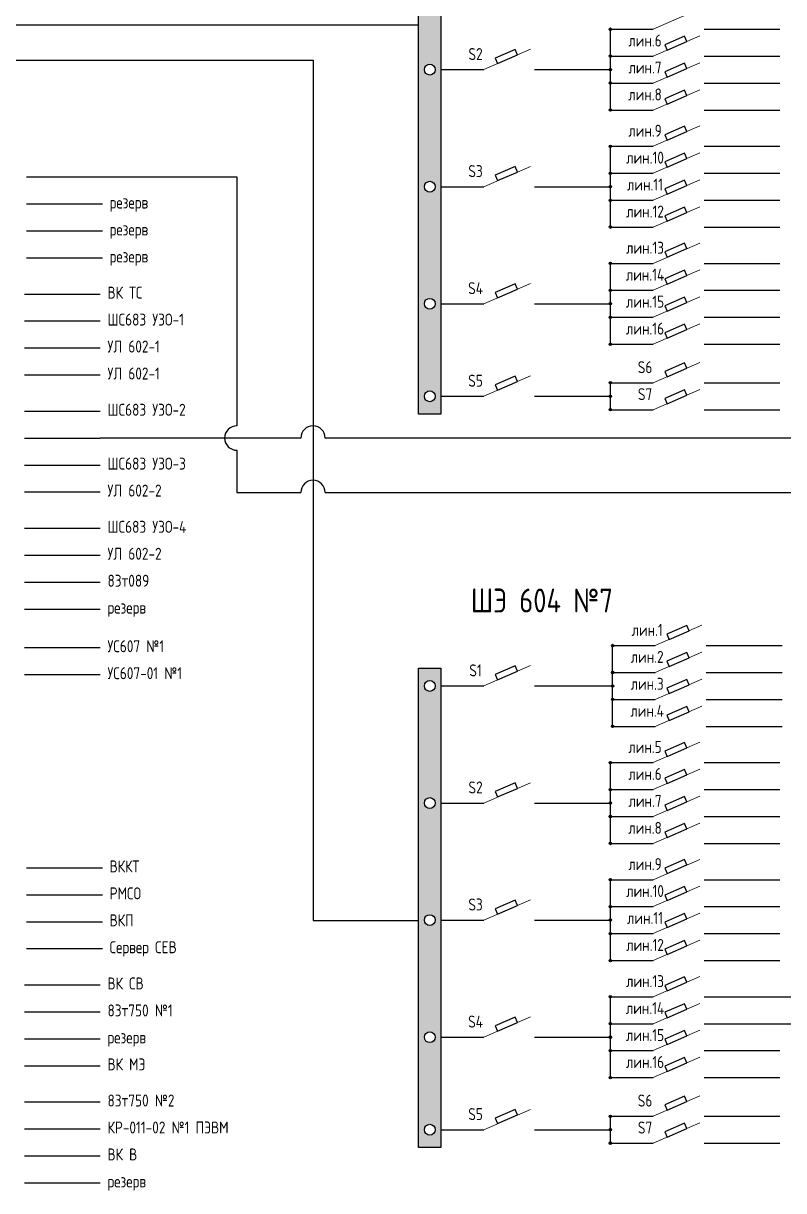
# Model space of a CAD drawing. Header units: millimetres. Extents: x 478 to 775, y 525 to 945.
# Drawn here: x 636.5 to 684.1, y 754.1 to 827.3 of the extents above; entities that cross this region are included whole.
import ezdxf

# ---------------------------------------------------------------- set-up
doc = ezdxf.new("R2010")
doc.units = ezdxf.units.MM
doc.header["$LTSCALE"] = 0.1

msp = doc.modelspace()

# ---------------------------------------------------------------- hatches: boundary and pattern name
h = msp.add_hatch(color=256)
h.paths.add_polyline_path([(661.219, 802.787), (662.615, 802.787), (662.615, 832.816), (661.219, 832.816)])
h.paths.add_polyline_path([(661.578, 817.032, -1), (662.256, 817.032, -1)], flags=16)
h.paths.add_polyline_path([(662.256, 809.699, -1), (661.578, 809.699, -1)], flags=16)
h.paths.add_polyline_path([(661.578, 824.365, -1), (662.256, 824.365, -1)], flags=16)
h.paths.add_polyline_path([(662.256, 803.905, -1), (661.578, 803.905, -1)], flags=16)
h.paths.add_polyline_path([(661.578, 831.698, -1), (662.256, 831.698, -1)], flags=16)
h = msp.add_hatch(color=256)
h.paths.add_polyline_path([(673.309, 826.897), (673.233, 826.897), (673.233, 826.822, 0.414214)], flags=17)
h.paths.add_polyline_path([(673.158, 826.897, 0.414214), (673.233, 826.822), (673.233, 826.897), (673.309, 826.897, 1)])
h = msp.add_hatch(color=256)
h.paths.add_polyline_path([(673.309, 825.209), (673.233, 825.209), (673.233, 825.134, 0.414214)], flags=17)
h.paths.add_polyline_path([(673.158, 825.209, 0.414214), (673.233, 825.134), (673.233, 825.209), (673.309, 825.209, 1)])
h = msp.add_hatch(color=256)
h.paths.add_polyline_path([(673.309, 824.365), (673.233, 824.365), (673.233, 824.289, 0.414214)], flags=17)
h.paths.add_polyline_path([(673.158, 824.365, 0.414214), (673.233, 824.289), (673.233, 824.365), (673.309, 824.365, 1)])
h = msp.add_hatch(color=256)
h.paths.add_polyline_path([(673.309, 823.521), (673.233, 823.521), (673.233, 823.445, 0.414214)], flags=17)
h.paths.add_polyline_path([(673.158, 823.521, 0.414214), (673.233, 823.445), (673.233, 823.521), (673.309, 823.521, 1)])
h = msp.add_hatch(color=256)
h.paths.add_polyline_path([(673.309, 821.832), (673.233, 821.832), (673.233, 821.757, 0.414214)], flags=17)
h.paths.add_polyline_path([(673.158, 821.832, 0.414214), (673.233, 821.757), (673.233, 821.832), (673.309, 821.832, 1)])
h = msp.add_hatch(color=256)
h.paths.add_polyline_path([(673.309, 819.564), (673.233, 819.564), (673.233, 819.489, 0.414214)], flags=17)
h.paths.add_polyline_path([(673.158, 819.564, 0.414214), (673.233, 819.489), (673.233, 819.564), (673.309, 819.564, 1)])
h = msp.add_hatch(color=256)
h.paths.add_polyline_path([(673.309, 817.876), (673.233, 817.876), (673.233, 817.8, 0.414214)], flags=17)
h.paths.add_polyline_path([(673.158, 817.876, 0.414214), (673.233, 817.8), (673.233, 817.876), (673.309, 817.876, 1)])
h = msp.add_hatch(color=256)
h.paths.add_polyline_path([(673.309, 817.032), (673.233, 817.032), (673.233, 816.956, 0.414214)], flags=17)
h.paths.add_polyline_path([(673.158, 817.032, 0.414214), (673.233, 816.956), (673.233, 817.032), (673.309, 817.032, 1)])
h = msp.add_hatch(color=256)
h.paths.add_polyline_path([(673.309, 816.187), (673.233, 816.187), (673.233, 816.112, 0.414214)], flags=17)
h.paths.add_polyline_path([(673.158, 816.187, 0.414214), (673.233, 816.112), (673.233, 816.187), (673.309, 816.187, 1)])
h = msp.add_hatch(color=256)
h.paths.add_polyline_path([(673.309, 814.499), (673.233, 814.499), (673.233, 814.424, 0.414214)], flags=17)
h.paths.add_polyline_path([(673.158, 814.499, 0.414214), (673.233, 814.424), (673.233, 814.499), (673.309, 814.499, 1)])
h = msp.add_hatch(color=256)
h.paths.add_polyline_path([(673.309, 812.231), (673.233, 812.231), (673.233, 812.156, 0.414214)], flags=17)
h.paths.add_polyline_path([(673.158, 812.231, 0.414214), (673.233, 812.156), (673.233, 812.231), (673.309, 812.231, 1)])
h = msp.add_hatch(color=256)
h.paths.add_polyline_path([(673.309, 810.543), (673.233, 810.543), (673.233, 810.467, 0.414214)], flags=17)
h.paths.add_polyline_path([(673.158, 810.543, 0.414214), (673.233, 810.467), (673.233, 810.543), (673.309, 810.543, 1)])
h = msp.add_hatch(color=256)
h.paths.add_polyline_path([(673.309, 809.699), (673.233, 809.699), (673.233, 809.623, 0.414214)], flags=17)
h.paths.add_polyline_path([(673.158, 809.699, 0.414214), (673.233, 809.623), (673.233, 809.699), (673.309, 809.699, 1)])
h = msp.add_hatch(color=256)
h.paths.add_polyline_path([(673.309, 808.854), (673.233, 808.854), (673.233, 808.779, 0.414214)], flags=17)
h.paths.add_polyline_path([(673.158, 808.854, 0.414214), (673.233, 808.779), (673.233, 808.854), (673.309, 808.854, 1)])
h = msp.add_hatch(color=256)
h.paths.add_polyline_path([(673.309, 807.166), (673.233, 807.166), (673.233, 807.091, 0.414214)], flags=17)
h.paths.add_polyline_path([(673.158, 807.166, 0.414214), (673.233, 807.091), (673.233, 807.166), (673.309, 807.166, 1)])
h = msp.add_hatch(color=256)
h.paths.add_polyline_path([(673.309, 804.749), (673.233, 804.749), (673.233, 804.674, 0.414214)], flags=17)
h.paths.add_polyline_path([(673.158, 804.749, 0.414214), (673.233, 804.674), (673.233, 804.749), (673.309, 804.749, 1)])
h = msp.add_hatch(color=256)
h.paths.add_polyline_path([(673.309, 803.905), (673.233, 803.905), (673.233, 803.829, 0.414214)], flags=17)
h.paths.add_polyline_path([(673.158, 803.905, 0.414214), (673.233, 803.829), (673.233, 803.905), (673.309, 803.905, 1)])
h = msp.add_hatch(color=256)
h.paths.add_polyline_path([(673.309, 803.061), (673.233, 803.061), (673.233, 802.985, 0.414214)], flags=17)
h.paths.add_polyline_path([(673.158, 803.061, 0.414214), (673.233, 802.985), (673.233, 803.061), (673.309, 803.061, 1)])
h = msp.add_hatch(color=256)
h.paths.add_polyline_path([(673.442, 788.293), (673.366, 788.293), (673.366, 788.217, 0.414214)], flags=17)
h.paths.add_polyline_path([(673.291, 788.293, 0.414214), (673.366, 788.217), (673.366, 788.293), (673.442, 788.293, 1)])
h = msp.add_hatch(color=256)
h.paths.add_polyline_path([(661.219, 756.849), (662.615, 756.849), (662.615, 786.878), (661.219, 786.878)])
h.paths.add_polyline_path([(661.578, 771.094, -1), (662.256, 771.094, -1)], flags=16)
h.paths.add_polyline_path([(662.256, 763.761, -1), (661.578, 763.761, -1)], flags=16)
h.paths.add_polyline_path([(661.578, 778.427, -1), (662.256, 778.427, -1)], flags=16)
h.paths.add_polyline_path([(662.256, 757.967, -1), (661.578, 757.967, -1)], flags=16)
h.paths.add_polyline_path([(661.578, 785.76, -1), (662.256, 785.76, -1)], flags=16)
h = msp.add_hatch(color=256)
h.paths.add_polyline_path([(673.442, 786.604), (673.366, 786.604), (673.366, 786.529, 0.414214)], flags=17)
h.paths.add_polyline_path([(673.291, 786.604, 0.414214), (673.366, 786.529), (673.366, 786.604), (673.442, 786.604, 1)])
h = msp.add_hatch(color=256)
h.paths.add_polyline_path([(673.442, 785.76), (673.366, 785.76), (673.366, 785.685, 0.414214)], flags=17)
h.paths.add_polyline_path([(673.291, 785.76, 0.414214), (673.366, 785.685), (673.366, 785.76), (673.442, 785.76, 1)])
h = msp.add_hatch(color=256)
h.paths.add_polyline_path([(673.442, 784.916), (673.366, 784.916), (673.366, 784.84, 0.414214)], flags=17)
h.paths.add_polyline_path([(673.291, 784.916, 0.414214), (673.366, 784.84), (673.366, 784.916), (673.442, 784.916, 1)])
h = msp.add_hatch(color=256)
h.paths.add_polyline_path([(673.442, 783.227), (673.366, 783.227), (673.366, 783.152, 0.414214)], flags=17)
h.paths.add_polyline_path([(673.291, 783.227, 0.414214), (673.366, 783.152), (673.366, 783.227), (673.442, 783.227, 1)])
h = msp.add_hatch(color=256)
h.paths.add_polyline_path([(673.309, 780.96), (673.233, 780.96), (673.233, 780.884, 0.414214)], flags=17)
h.paths.add_polyline_path([(673.158, 780.96, 0.414214), (673.233, 780.884), (673.233, 780.96), (673.309, 780.96, 1)])
h = msp.add_hatch(color=256)
h.paths.add_polyline_path([(673.309, 779.271), (673.233, 779.271), (673.233, 779.196, 0.414214)], flags=17)
h.paths.add_polyline_path([(673.158, 779.271, 0.414214), (673.233, 779.196), (673.233, 779.271), (673.309, 779.271, 1)])
h = msp.add_hatch(color=256)
h.paths.add_polyline_path([(673.309, 778.427), (673.233, 778.427), (673.233, 778.352, 0.414214)], flags=17)
h.paths.add_polyline_path([(673.158, 778.427, 0.414214), (673.233, 778.352), (673.233, 778.427), (673.309, 778.427, 1)])
h = msp.add_hatch(color=256)
h.paths.add_polyline_path([(673.309, 777.583), (673.233, 777.583), (673.233, 777.507, 0.414214)], flags=17)
h.paths.add_polyline_path([(673.158, 777.583, 0.414214), (673.233, 777.507), (673.233, 777.583), (673.309, 777.583, 1)])
h = msp.add_hatch(color=256)
h.paths.add_polyline_path([(673.309, 775.894), (673.233, 775.894), (673.233, 775.819, 0.414214)], flags=17)
h.paths.add_polyline_path([(673.158, 775.894, 0.414214), (673.233, 775.819), (673.233, 775.894), (673.309, 775.894, 1)])
h = msp.add_hatch(color=256)
h.paths.add_polyline_path([(673.309, 773.626), (673.233, 773.626), (673.233, 773.551, 0.414214)], flags=17)
h.paths.add_polyline_path([(673.158, 773.626, 0.414214), (673.233, 773.551), (673.233, 773.626), (673.309, 773.626, 1)])
h = msp.add_hatch(color=256)
h.paths.add_polyline_path([(673.309, 771.938), (673.233, 771.938), (673.233, 771.863, 0.414214)], flags=17)
h.paths.add_polyline_path([(673.158, 771.938, 0.414214), (673.233, 771.863), (673.233, 771.938), (673.309, 771.938, 1)])
h = msp.add_hatch(color=256)
h.paths.add_polyline_path([(673.309, 771.094), (673.233, 771.094), (673.233, 771.018, 0.414214)], flags=17)
h.paths.add_polyline_path([(673.158, 771.094, 0.414214), (673.233, 771.018), (673.233, 771.094), (673.309, 771.094, 1)])
h = msp.add_hatch(color=256)
h.paths.add_polyline_path([(673.309, 770.25), (673.233, 770.25), (673.233, 770.174, 0.414214)], flags=17)
h.paths.add_polyline_path([(673.158, 770.25, 0.414214), (673.233, 770.174), (673.233, 770.25), (673.309, 770.25, 1)])
h = msp.add_hatch(color=256)
h.paths.add_polyline_path([(673.309, 768.561), (673.233, 768.561), (673.233, 768.486, 0.414214)], flags=17)
h.paths.add_polyline_path([(673.158, 768.561, 0.414214), (673.233, 768.486), (673.233, 768.561), (673.309, 768.561, 1)])
h = msp.add_hatch(color=256)
h.paths.add_polyline_path([(673.309, 766.293), (673.233, 766.293), (673.233, 766.218, 0.414214)], flags=17)
h.paths.add_polyline_path([(673.158, 766.293, 0.414214), (673.233, 766.218), (673.233, 766.293), (673.309, 766.293, 1)])
h = msp.add_hatch(color=256)
h.paths.add_polyline_path([(673.309, 764.605), (673.233, 764.605), (673.233, 764.53, 0.414214)], flags=17)
h.paths.add_polyline_path([(673.158, 764.605, 0.414214), (673.233, 764.53), (673.233, 764.605), (673.309, 764.605, 1)])
h = msp.add_hatch(color=256)
h.paths.add_polyline_path([(673.309, 763.761), (673.233, 763.761), (673.233, 763.685, 0.414214)], flags=17)
h.paths.add_polyline_path([(673.158, 763.761, 0.414214), (673.233, 763.685), (673.233, 763.761), (673.309, 763.761, 1)])
h = msp.add_hatch(color=256)
h.paths.add_polyline_path([(673.309, 762.917), (673.233, 762.917), (673.233, 762.841, 0.414214)], flags=17)
h.paths.add_polyline_path([(673.158, 762.917, 0.414214), (673.233, 762.841), (673.233, 762.917), (673.309, 762.917, 1)])
h = msp.add_hatch(color=256)
h.paths.add_polyline_path([(673.309, 761.228), (673.233, 761.228), (673.233, 761.153, 0.414214)], flags=17)
h.paths.add_polyline_path([(673.158, 761.228, 0.414214), (673.233, 761.153), (673.233, 761.228), (673.309, 761.228, 1)])
h = msp.add_hatch(color=256)
h.paths.add_polyline_path([(673.309, 758.811), (673.233, 758.811), (673.233, 758.736, 0.414214)], flags=17)
h.paths.add_polyline_path([(673.158, 758.811, 0.414214), (673.233, 758.736), (673.233, 758.811), (673.309, 758.811, 1)])
h = msp.add_hatch(color=256)
h.paths.add_polyline_path([(673.309, 757.967), (673.233, 757.967), (673.233, 757.892, 0.414214)], flags=17)
h.paths.add_polyline_path([(673.158, 757.967, 0.414214), (673.233, 757.892), (673.233, 757.967), (673.309, 757.967, 1)])
h = msp.add_hatch(color=256)
h.paths.add_polyline_path([(673.309, 757.123), (673.233, 757.123), (673.233, 757.047, 0.414214)], flags=17)
h.paths.add_polyline_path([(673.158, 757.123, 0.414214), (673.233, 757.047), (673.233, 757.123), (673.309, 757.123, 1)])

# ---------------------------------------------------------------- linework, layer by layer
at = {"lineweight": 15}
for p, q in [((675.91, 826.897), (678.834, 828.171)), ((675.91, 825.209), (678.834, 826.483)), ((665.292, 824.365), (668.216, 825.639)), ((675.91, 823.521), (678.834, 824.794)), ((675.91, 821.832), (678.834, 823.106)), ((675.91, 819.564), (678.834, 820.838)), ((675.91, 817.876), (678.834, 819.15)), ((665.292, 817.032), (668.216, 818.305)), ((675.91, 816.187), (678.834, 817.461)), ((675.91, 814.499), (678.834, 815.773)), ((675.91, 812.231), (678.834, 813.505)), ((675.91, 810.543), (678.834, 811.817)), ((665.292, 809.699), (668.216, 810.972)), ((675.91, 808.854), (678.834, 810.128)), ((675.91, 807.166), (678.834, 808.44)), ((675.91, 804.749), (678.834, 806.023)), ((665.292, 803.905), (668.216, 805.179)), ((675.91, 803.061), (678.834, 804.334)), ((676.043, 788.293), (678.967, 789.566)), ((676.043, 786.604), (678.967, 787.878)), ((665.292, 785.76), (668.216, 787.034)), ((676.043, 784.916), (678.967, 786.19)), ((676.043, 783.227), (678.967, 784.501)), ((675.91, 780.96), (678.834, 782.233)), ((675.91, 779.271), (678.834, 780.545)), ((665.292, 778.427), (668.216, 779.701)), ((675.91, 777.583), (678.834, 778.856)), ((675.91, 775.894), (678.834, 777.168)), ((675.91, 773.626), (678.834, 774.9)), ((675.91, 771.938), (678.834, 773.212)), ((665.292, 771.094), (668.216, 772.368)), ((675.91, 770.25), (678.834, 771.523)), ((675.91, 768.561), (678.834, 769.835)), ((675.91, 766.293), (678.834, 767.567)), ((675.91, 764.605), (678.834, 765.879)), ((665.292, 763.761), (668.216, 765.035)), ((675.91, 762.917), (678.834, 764.19)), ((675.91, 761.228), (678.834, 762.502)), ((675.91, 758.811), (678.834, 760.085)), ((665.292, 757.967), (668.216, 759.241)), ((675.91, 757.123), (678.834, 758.396))]:
    msp.add_line(p, q, dxfattribs=at)
for p, q in [((596.436, 827.178), (661.219, 827.178)), ((673.233, 826.897), (675.91, 826.897)), ((673.233, 821.832), (673.233, 826.897)), ((679.099, 826.897), (683.852, 826.897)), ((596.436, 824.959), (654.601, 824.959)), ((654.601, 824.959), (654.601, 771.073)), ((673.233, 825.209), (675.91, 825.209)), ((679.099, 825.209), (683.852, 825.209)), ((662.615, 824.365), (665.292, 824.365)), ((668.481, 824.365), (673.233, 824.365)), ((673.233, 823.521), (675.91, 823.521)), ((679.099, 823.521), (683.852, 823.521)), ((673.233, 821.832), (675.91, 821.832)), ((679.099, 821.832), (683.852, 821.832)), ((673.233, 819.564), (675.91, 819.564)), ((673.233, 814.499), (673.233, 819.564)), ((679.099, 819.564), (683.852, 819.564)), ((636.654, 817.642), (641.406, 817.642)), ((641.406, 817.642), (649.83, 817.642)), ((649.83, 817.642), (649.83, 802.054)), ((673.233, 817.876), (675.91, 817.876)), ((679.099, 817.876), (683.852, 817.876)), ((662.615, 817.032), (665.292, 817.032)), ((668.481, 817.032), (673.233, 817.032)), ((673.233, 816.187), (675.91, 816.187)), ((679.099, 816.187), (683.852, 816.187)), ((636.654, 815.954), (641.406, 815.954)), ((636.654, 814.266), (641.406, 814.266)), ((673.233, 814.499), (675.91, 814.499)), ((679.099, 814.499), (683.852, 814.499)), ((636.654, 812.577), (641.406, 812.577)), ((673.233, 812.231), (675.91, 812.231)), ((673.233, 807.166), (673.233, 812.231)), ((679.099, 812.231), (683.852, 812.231)), ((636.52, 810.309), (641.273, 810.309)), ((673.233, 810.543), (675.91, 810.543)), ((679.099, 810.543), (683.852, 810.543)), ((662.615, 809.699), (665.292, 809.699)), ((668.481, 809.699), (673.233, 809.699)), ((673.233, 808.854), (675.91, 808.854)), ((679.099, 808.854), (683.852, 808.854)), ((636.52, 808.621), (641.273, 808.621)), ((636.52, 806.933), (641.273, 806.933)), ((673.233, 807.166), (675.91, 807.166)), ((679.099, 807.166), (683.852, 807.166)), ((636.52, 805.244), (641.273, 805.244)), ((673.233, 804.749), (675.91, 804.749)), ((673.233, 803.061), (673.233, 804.749)), ((679.099, 804.749), (683.852, 804.749)), ((662.615, 803.905), (665.292, 803.905)), ((668.481, 803.905), (673.233, 803.905)), ((636.52, 802.976), (641.273, 802.976)), ((673.233, 803.061), (675.91, 803.061)), ((679.099, 803.061), (683.852, 803.061)), ((636.52, 801.288), (641.273, 801.288)), ((653.835, 801.288), (641.273, 801.288)), ((701.25, 801.288), (655.367, 801.288)), ((649.83, 800.522), (649.83, 797.875)), ((636.52, 799.599), (641.273, 799.599)), ((636.52, 797.911), (641.273, 797.911)), ((649.83, 797.875), (653.835, 797.875)), ((655.367, 797.875), (697.567, 797.875)), ((636.52, 795.643), (641.273, 795.643)), ((636.52, 793.955), (641.273, 793.955)), ((636.52, 792.266), (641.273, 792.266)), ((636.52, 790.578), (641.273, 790.578)), ((673.366, 788.293), (676.043, 788.293)), ((673.366, 783.227), (673.366, 788.293)), ((679.232, 788.293), (683.985, 788.293)), ((636.52, 788.161), (641.273, 788.161)), ((636.52, 786.473), (641.273, 786.473)), ((673.366, 786.604), (676.043, 786.604)), ((679.232, 786.604), (683.985, 786.604)), ((662.615, 785.76), (665.292, 785.76)), ((668.481, 785.76), (673.366, 785.76)), ((673.366, 784.916), (676.043, 784.916)), ((679.232, 784.916), (683.985, 784.916)), ((673.366, 783.227), (676.043, 783.227)), ((679.232, 783.227), (683.985, 783.227)), ((673.233, 780.96), (675.91, 780.96)), ((673.233, 775.894), (673.233, 780.96)), ((679.099, 780.96), (683.852, 780.96)), ((673.233, 779.271), (675.91, 779.271)), ((679.099, 779.271), (683.852, 779.271)), ((662.615, 778.427), (665.292, 778.427)), ((668.481, 778.427), (673.233, 778.427)), ((673.233, 777.583), (675.91, 777.583)), ((679.099, 777.583), (683.852, 777.583)), ((673.233, 775.894), (675.91, 775.894)), ((679.099, 775.894), (683.852, 775.894)), ((636.654, 774.372), (641.406, 774.372)), ((673.233, 773.626), (675.91, 773.626)), ((673.233, 768.561), (673.233, 773.626)), ((679.099, 773.626), (683.852, 773.626)), ((636.654, 772.684), (641.406, 772.684)), ((673.233, 771.938), (675.91, 771.938)), ((679.099, 771.938), (683.852, 771.938)), ((636.654, 770.995), (641.406, 770.995)), ((654.601, 771.073), (661.219, 771.073)), ((662.615, 771.094), (665.292, 771.094)), ((668.481, 771.094), (673.233, 771.094)), ((673.233, 770.25), (675.91, 770.25)), ((679.099, 770.25), (683.852, 770.25)), ((636.654, 769.307), (641.406, 769.307)), ((673.233, 768.561), (675.91, 768.561)), ((679.099, 768.561), (683.852, 768.561)), ((636.52, 767.039), (641.273, 767.039)), ((673.233, 766.293), (675.91, 766.293)), ((673.233, 761.228), (673.233, 766.293)), ((679.099, 766.293), (683.852, 766.293)), ((683.852, 766.293), (698.333, 766.293)), ((636.52, 765.35), (641.273, 765.35)), ((673.233, 764.605), (675.91, 764.605)), ((679.099, 764.605), (683.852, 764.605)), ((683.852, 764.605), (692.492, 764.605)), ((636.52, 763.662), (641.273, 763.662)), ((662.615, 763.761), (665.292, 763.761)), ((668.481, 763.761), (673.233, 763.761)), ((673.233, 762.917), (675.91, 762.917)), ((679.099, 762.917), (683.852, 762.917)), ((636.52, 761.974), (641.273, 761.974)), ((673.233, 761.228), (675.91, 761.228)), ((679.099, 761.228), (683.852, 761.228)), ((636.52, 759.706), (641.273, 759.706)), ((673.233, 758.811), (675.91, 758.811)), ((673.233, 757.123), (673.233, 758.811)), ((679.099, 758.811), (683.852, 758.811)), ((636.52, 758.017), (641.273, 758.017)), ((662.615, 757.967), (665.292, 757.967)), ((668.481, 757.967), (673.233, 757.967)), ((673.233, 757.123), (675.91, 757.123)), ((679.099, 757.123), (683.852, 757.123)), ((636.52, 756.329), (641.273, 756.329)), ((636.52, 754.641), (641.273, 754.641))]:
    msp.add_line(p, q)
for points in [[(661.219, 832.816), (662.615, 832.816), (662.615, 802.787), (661.219, 802.787)], [(676.778, 825.587), (678.022, 826.129), (677.876, 826.464), (676.633, 825.922)], [(666.16, 824.743), (667.404, 825.285), (667.258, 825.62), (666.014, 825.078)], [(676.778, 823.899), (678.022, 824.441), (677.876, 824.776), (676.633, 824.234)], [(676.778, 822.21), (678.022, 822.752), (677.876, 823.087), (676.633, 822.545)], [(676.778, 819.943), (678.022, 820.484), (677.876, 820.819), (676.633, 820.277)], [(676.778, 818.254), (678.022, 818.796), (677.876, 819.131), (676.633, 818.589)], [(666.16, 817.41), (667.404, 817.952), (667.258, 818.287), (666.014, 817.745)], [(676.778, 816.566), (678.022, 817.108), (677.876, 817.443), (676.633, 816.901)], [(676.778, 814.877), (678.022, 815.419), (677.876, 815.754), (676.633, 815.212)], [(676.778, 812.609), (678.022, 813.151), (677.876, 813.486), (676.633, 812.944)], [(676.778, 810.921), (678.022, 811.463), (677.876, 811.798), (676.633, 811.256)], [(666.16, 810.077), (667.404, 810.619), (667.258, 810.954), (666.014, 810.412)], [(676.778, 809.233), (678.022, 809.775), (677.876, 810.109), (676.633, 809.568)], [(676.778, 807.544), (678.022, 808.086), (677.876, 808.421), (676.633, 807.879)], [(676.778, 805.127), (678.022, 805.669), (677.876, 806.004), (676.633, 805.462)], [(666.16, 804.283), (667.404, 804.825), (667.258, 805.16), (666.014, 804.618)], [(676.778, 803.439), (678.022, 803.981), (677.876, 804.316), (676.633, 803.774)], [(676.912, 788.671), (678.155, 789.213), (678.01, 789.548), (676.766, 789.006)], [(676.912, 786.982), (678.155, 787.524), (678.01, 787.859), (676.766, 787.317)], [(661.219, 786.878), (662.615, 786.878), (662.615, 756.849), (661.219, 756.849)], [(666.16, 786.138), (667.404, 786.68), (667.258, 787.015), (666.014, 786.473)], [(676.912, 785.294), (678.155, 785.836), (678.01, 786.171), (676.766, 785.629)], [(676.912, 783.606), (678.155, 784.148), (678.01, 784.482), (676.766, 783.941)], [(676.778, 781.338), (678.022, 781.88), (677.876, 782.215), (676.633, 781.673)], [(676.778, 779.649), (678.022, 780.191), (677.876, 780.526), (676.633, 779.984)], [(666.16, 778.805), (667.404, 779.347), (667.258, 779.682), (666.014, 779.14)], [(676.778, 777.961), (678.022, 778.503), (677.876, 778.838), (676.633, 778.296)], [(676.778, 776.273), (678.022, 776.814), (677.876, 777.149), (676.633, 776.607)], [(676.778, 774.005), (678.022, 774.547), (677.876, 774.882), (676.633, 774.34)], [(676.778, 772.316), (678.022, 772.858), (677.876, 773.193), (676.633, 772.651)], [(666.16, 771.472), (667.404, 772.014), (667.258, 772.349), (666.014, 771.807)], [(676.778, 770.628), (678.022, 771.17), (677.876, 771.505), (676.633, 770.963)], [(676.778, 768.939), (678.022, 769.481), (677.876, 769.816), (676.633, 769.274)], [(676.778, 766.672), (678.022, 767.214), (677.876, 767.548), (676.633, 767.007)], [(676.778, 764.983), (678.022, 765.525), (677.876, 765.86), (676.633, 765.318)], [(666.16, 764.139), (667.404, 764.681), (667.258, 765.016), (666.014, 764.474)], [(676.778, 763.295), (678.022, 763.837), (677.876, 764.172), (676.633, 763.63)], [(676.778, 761.606), (678.022, 762.148), (677.876, 762.483), (676.633, 761.941)], [(676.778, 759.189), (678.022, 759.731), (677.876, 760.066), (676.633, 759.524)], [(666.16, 758.345), (667.404, 758.887), (667.258, 759.222), (666.014, 758.68)], [(676.778, 757.501), (678.022, 758.043), (677.876, 758.378), (676.633, 757.836)]]:
    msp.add_lwpolyline(points, close=True)
for centre, radius in [((673.233, 826.897), 0.0754), ((673.233, 825.209), 0.0754), ((661.917, 824.365), 0.339), ((673.233, 824.365), 0.0754), ((673.233, 823.521), 0.0754), ((673.233, 821.832), 0.0754), ((673.233, 819.564), 0.0754), ((673.233, 817.876), 0.0754), ((661.917, 817.032), 0.339), ((673.233, 817.032), 0.0754), ((673.233, 816.187), 0.0754), ((673.233, 814.499), 0.0754), ((673.233, 812.231), 0.0754), ((673.233, 810.543), 0.0754), ((661.917, 809.699), 0.339), ((673.233, 809.699), 0.0754), ((673.233, 808.854), 0.0754), ((673.233, 807.166), 0.0754), ((673.233, 804.749), 0.0754), ((661.917, 803.905), 0.339), ((673.233, 803.905), 0.0754), ((673.233, 803.061), 0.0754), ((673.366, 788.293), 0.0754), ((661.917, 785.76), 0.339), ((673.366, 786.604), 0.0754), ((673.366, 785.76), 0.0754), ((673.366, 784.916), 0.0754), ((673.366, 783.227), 0.0754), ((673.233, 780.96), 0.0754), ((661.917, 778.427), 0.339), ((673.233, 779.271), 0.0754), ((673.233, 778.427), 0.0754), ((673.233, 777.583), 0.0754), ((673.233, 775.894), 0.0754), ((673.233, 773.626), 0.0754), ((661.917, 771.094), 0.339), ((673.233, 771.938), 0.0754), ((673.233, 771.094), 0.0754), ((673.233, 770.25), 0.0754), ((673.233, 768.561), 0.0754), ((673.233, 766.293), 0.0754), ((661.917, 763.761), 0.339), ((673.233, 764.605), 0.0754), ((673.233, 763.761), 0.0754), ((673.233, 762.917), 0.0754), ((673.233, 761.228), 0.0754), ((661.917, 757.967), 0.339), ((673.233, 758.811), 0.0754), ((673.233, 757.967), 0.0754), ((673.233, 757.123), 0.0754)]:
    msp.add_circle(centre, radius)
for centre, start, end in [((649.83, 801.288), 90, 270), ((654.601, 801.288), 0, 180), ((654.601, 797.875), 0, 180)]:
    msp.add_arc(centre, 0.766, start, end)

# ---------------------------------------------------------------- texts
for s, insert, char_height, width, attachment_point in [('{\\fGOST|b0|i0|c204|p34;лин.6}', (675.401, 826.185), 0.75, 12.21677, 5), ('{\\fGOST|b0|i0|c204|p34;S2}', (664.783, 825.341), 0.75, 12.21677, 5), ('{\\fGOST|b0|i0|c204|p34;лин.7}', (675.401, 824.497), 0.75, 12.21677, 5), ('{\\fGOST|b0|i0|c204|p34;лин.8}', (675.401, 822.809), 0.75, 12.21677, 5), ('{\\fGOST|b0|i0|c204|p34;лин.9}', (675.401, 820.541), 0.75, 12.21677, 5), ('{\\fGOST|b0|i0|c204|p34;лин.10}', (675.401, 818.852), 0.75, 12.21677, 5), ('{\\fGOST|b0|i0|c204|p34;S3}', (664.783, 818.008), 0.75, 12.21677, 5), ('{\\fGOST|b0|i0|c204|p34;лин.11}', (675.401, 817.164), 0.75, 12.21677, 5), ('{\\fGOST|b0|i0|c204|p34;резерв}', (641.859, 816.415), 0.75, 12.21677, 1), ('{\\fGOST|b0|i0|c204|p34;лин.12}', (675.401, 815.476), 0.75, 12.21677, 5), ('{\\fGOST|b0|i0|c204|p34;резерв}', (641.859, 814.727), 0.75, 12.21677, 1), ('{\\fGOST|b0|i0|c204|p34;лин.13}', (675.401, 813.208), 0.75, 12.21677, 5), ('{\\fGOST|b0|i0|c204|p34;резерв}', (641.859, 813.038), 0.75, 12.21677, 1), ('{\\fGOST|b0|i0|c204|p34;лин.14}', (675.401, 811.519), 0.75, 12.21677, 5), ('{\\fGOST|b0|i0|c204|p34;S4}', (664.783, 810.675), 0.75, 12.21677, 5), ('{\\fGOST|b0|i0|c204|p34;ВК ТС}', (641.725, 810.77), 0.75, 12.21677, 1), ('{\\fGOST|b0|i0|c204|p34;лин.15}', (675.401, 809.831), 0.75, 12.21677, 5), ('{\\fGOST|b0|i0|c204|p34;ШС683 УЗО-1}', (641.725, 809.082), 0.75, 12.21677, 1), ('{\\fGOST|b0|i0|c204|p34;лин.16}', (675.401, 808.142), 0.75, 12.21677, 5), ('{\\fGOST|b0|i0|c204|p34;УЛ 602-1}', (641.725, 807.394), 0.75, 12.21677, 1), ('{\\fGOST|b0|i0|c0|p34;S6}', (675.401, 805.725), 0.75, 12.21677, 5), ('{\\fGOST|b0|i0|c204|p34;УЛ 602-1}', (641.725, 805.705), 0.75, 12.21677, 1), ('{\\fGOST|b0|i0|c204|p34;S5}', (664.783, 804.881), 0.75, 12.21677, 5), ('{\\fGOST|b0|i0|c0|p34;S7}', (675.401, 804.037), 0.75, 12.21677, 5), ('{\\fGOST|b0|i0|c204|p34;ШС683 УЗО-2}', (641.725, 803.437), 0.75, 12.21677, 1), ('{\\fGOST|b0|i0|c204|p34;ШС683 УЗО-3}', (641.725, 800.06), 0.75, 12.21677, 1), ('{\\fGOST|b0|i0|c204|p34;УЛ 602-2}', (641.725, 798.372), 0.75, 12.21677, 1), ('{\\fGOST|b0|i0|c204|p34;ШС683 УЗО-4}', (641.725, 796.104), 0.75, 12.21677, 1), ('{\\fGOST|b0|i0|c204|p34;УЛ 602-2}', (641.725, 794.416), 0.75, 12.21677, 1), ('{\\fGOST|b0|i0|c204|p34;83т089}', (641.725, 792.727), 0.75, 12.21677, 1), ('{\\fGOST|b0|i0|c204|p34;ШЭ 604 №7}', (668.938, 791.112), 1.5, 14.52796, 5), ('{\\fGOST|b0|i0|c204|p34;резерв}', (641.725, 791.039), 0.75, 12.21677, 1), ('{\\fGOST|b0|i0|c204|p34;лин.1}', (675.534, 789.269), 0.75, 12.21677, 5), ('{\\fGOST|b0|i0|c204|p34;УС607 №1}', (641.725, 788.622), 0.75, 12.21677, 1), ('{\\fGOST|b0|i0|c204|p34;лин.2}', (675.534, 787.581), 0.75, 12.21677, 5), ('{\\fGOST|b0|i0|c204|p34;УС607-01 №1}', (641.725, 786.934), 0.75, 12.21677, 1), ('{\\fGOST|b0|i0|c204|p34;S1}', (664.783, 786.737), 0.75, 12.21677, 5), ('{\\fGOST|b0|i0|c204|p34;лин.3}', (675.534, 785.892), 0.75, 12.21677, 5), ('{\\fGOST|b0|i0|c204|p34;лин.4}', (675.534, 784.204), 0.75, 12.21677, 5), ('{\\fGOST|b0|i0|c204|p34;лин.5}', (675.401, 781.936), 0.75, 12.21677, 5), ('{\\fGOST|b0|i0|c204|p34;лин.6}', (675.401, 780.248), 0.75, 12.21677, 5), ('{\\fGOST|b0|i0|c204|p34;S2}', (664.783, 779.403), 0.75, 12.21677, 5), ('{\\fGOST|b0|i0|c204|p34;лин.7}', (675.401, 778.559), 0.75, 12.21677, 5), ('{\\fGOST|b0|i0|c204|p34;лин.8}', (675.401, 776.871), 0.75, 12.21677, 5), ('{\\fGOST|b0|i0|c204|p34;ВККТ}', (641.859, 774.833), 0.75, 12.21677, 1), ('{\\fGOST|b0|i0|c204|p34;лин.9}', (675.401, 774.603), 0.75, 12.21677, 5), ('{\\fGOST|b0|i0|c204|p34;РМСО}', (641.859, 773.145), 0.75, 12.21677, 1), ('{\\fGOST|b0|i0|c204|p34;лин.10}', (675.401, 772.915), 0.75, 12.21677, 5), ('{\\fGOST|b0|i0|c204|p34;S3}', (664.783, 772.07), 0.75, 12.21677, 5), ('{\\fGOST|b0|i0|c204|p34;ВКП}', (641.859, 771.456), 0.75, 12.21677, 1), ('{\\fGOST|b0|i0|c204|p34;лин.11}', (675.401, 771.226), 0.75, 12.21677, 5), ('{\\fGOST|b0|i0|c204|p34;лин.12}', (675.401, 769.538), 0.75, 12.21677, 5), ('{\\fGOST|b0|i0|c204|p34;Сервер СЕВ}', (641.859, 769.768), 0.75, 12.21677, 1), ('{\\fGOST|b0|i0|c204|p34;ВК СВ}', (641.725, 767.5), 0.75, 12.21677, 1), ('{\\fGOST|b0|i0|c204|p34;лин.13}', (675.401, 767.27), 0.75, 12.21677, 5), ('{\\fGOST|b0|i0|c204|p34;83т750 №1}', (641.725, 765.811), 0.75, 12.21677, 1), ('{\\fGOST|b0|i0|c204|p34;лин.14}', (675.401, 765.581), 0.75, 12.21677, 5), ('{\\fGOST|b0|i0|c204|p34;S4}', (664.783, 764.737), 0.75, 12.21677, 5), ('{\\fGOST|b0|i0|c204|p34;лин.15}', (675.401, 763.893), 0.75, 12.21677, 5), ('{\\fGOST|b0|i0|c204|p34;резерв}', (641.725, 764.123), 0.75, 12.21677, 1), ('{\\fGOST|b0|i0|c204|p34;ВК МЭ}', (641.725, 762.435), 0.75, 12.21677, 1), ('{\\fGOST|b0|i0|c204|p34;лин.16}', (675.401, 762.205), 0.75, 12.21677, 5), ('{\\fGOST|b0|i0|c204|p34;83т750 №2}', (641.725, 760.167), 0.75, 12.21677, 1), ('{\\fGOST|b0|i0|c0|p34;S6}', (675.401, 759.788), 0.75, 12.21677, 5), ('{\\fGOST|b0|i0|c204|p34;S5}', (664.783, 758.943), 0.75, 12.21677, 5), ('{\\fGOST|b0|i0|c204|p34;КР-011-02 №1 ПЭВМ}', (641.725, 758.478), 0.75, 12.21677, 1), ('{\\fGOST|b0|i0|c0|p34;S7}', (675.401, 758.099), 0.75, 12.21677, 5), ('{\\fGOST|b0|i0|c204|p34;ВК В}', (641.725, 756.79), 0.75, 12.21677, 1), ('{\\fGOST|b0|i0|c204|p34;резерв}', (641.725, 755.102), 0.75, 12.21677, 1)]:
    msp.add_mtext(s, dxfattribs=dict(insert=insert, char_height=char_height, width=width, attachment_point=attachment_point))

doc.saveas('drawing.dxf')
